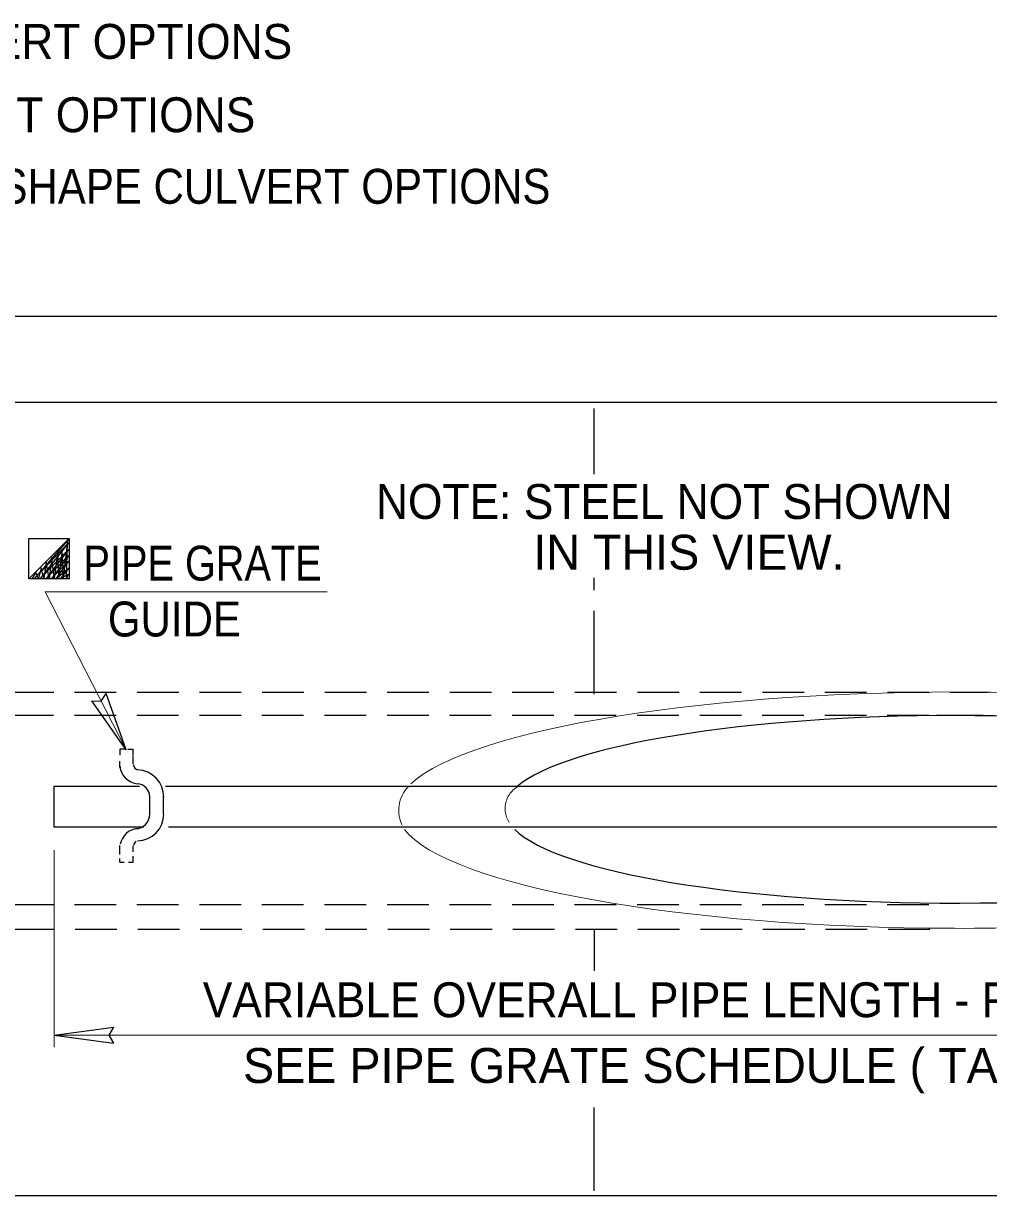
# Model space of a CAD drawing. Extents: x -1677 to -38, y -361 to 186.
# Drawn here: x -1484.07 to -1449.34, y -220.14 to -177.98 of the extents above; entities that cross this region are included whole.
import ezdxf

# ---------------------------------------------------------------- set-up
doc = ezdxf.new("R2010")
doc.units = 0
doc.header["$LTSCALE"] = 0.5
doc.linetypes.add('LONG_DASHED', pattern=[7.5, 6, -1.5])
doc.linetypes.add('MEDIUM_DASHED', pattern=[4.5, 3, -1.5])
doc.layers.add('1', color=7, linetype='Continuous', lineweight=25)
doc.layers.add('15', color=7, linetype='Continuous', lineweight=13)

msp = doc.modelspace()

# ---------------------------------------------------------------- linework, layer by layer
at = {"layer": '1'}
for p, q in [((-1419.4116, -188.5241), (-1499.1456, -188.5241)), ((-1486.6139, -191.6063), (-1425.7627, -191.6063)), ((-1457.0445, -191.6613), (-1457.0445, -191.6605)), ((-1480.3761, -204.103), (-1481.0873, -202.0753)), ((-1480.3761, -204.103), (-1481.6077, -202.3423)), ((-1479.5249, -206.4292), (-1479.5249, -205.8017)), ((-1479.0253, -206.402), (-1479.0253, -205.7745)), ((-1482.9595, -214.3684), (-1480.8307, -214.0759)), ((-1482.9595, -214.3684), (-1480.8307, -214.6609)), ((-1486.6139, -220.1351), (-1425.7627, -220.1351))]:
    msp.add_line(p, q, dxfattribs=at)
at = {"layer": '1', "linetype": 'MEDIUM_DASHED'}
for p, q in [((-1480.401, -204.0878), (-1480.5945, -204.0878)), ((-1480.5816, -204.3001), (-1480.5816, -204.0878)), ((-1480.3116, -204.0878), (-1480.1187, -204.0878)), ((-1480.1187, -204.3001), (-1480.1187, -204.0878)), ((-1480.1187, -204.6207), (-1480.1187, -204.3192)), ((-1480.5945, -204.7449), (-1480.5945, -204.5124)), ((-1480.6018, -207.8749), (-1480.6018, -207.5463)), ((-1480.1187, -207.7763), (-1480.1187, -207.5683)), ((-1480.6018, -208.1451), (-1480.6018, -208.0105)), ((-1480.6018, -208.1459), (-1480.447, -208.1459)), ((-1480.2924, -208.1459), (-1480.1187, -208.1459)), ((-1480.1187, -208.1451), (-1480.1187, -207.928))]:
    msp.add_line(p, q, dxfattribs=at)
at = {"layer": '1', "lineweight": 13}
for p, q in [((-1482.9595, -207.7137), (-1482.9595, -214.7951)), ((-1482.9595, -214.3684), (-1429.987, -214.3684))]:
    msp.add_line(p, q, dxfattribs=at)
at = {"layer": '1'}
for points in [[(-1483.8731, -197.962), (-1483.8731, -196.5128), (-1482.4237, -196.5128), (-1482.4237, -197.962), (-1483.8731, -197.962), (-1482.4237, -196.5128), (-1483.6799, -197.962), (-1482.4428, -196.6672), (-1483.4668, -197.9428), (-1482.4428, -196.8991), (-1483.2548, -197.9428), (-1482.4627, -197.1309), (-1482.4428, -197.1309), (-1483.0614, -197.9428), (-1482.4428, -197.3241), (-1482.9068, -197.962), (-1482.4428, -197.5757), (-1482.7327, -197.9428), (-1482.4627, -197.7878), (-1482.5202, -197.9428), (-1482.4818, -196.6282), (-1482.6362, -197.9232), (-1482.6749, -196.8991), (-1482.7907, -197.9041), (-1482.8295, -196.9766), (-1482.9649, -197.9232), (-1483.042, -197.1888), (-1483.1385, -197.9428), (-1483.2548, -197.3626), (-1483.3316, -197.9428), (-1483.4287, -197.5563), (-1483.5253, -197.9428), (-1483.6216, -197.7303), (-1483.757, -197.9428)], [(-1481.6077, -202.3423), (-1481.2697, -202.354), (-1481.0873, -202.0753)], [(-1479.8852, -205.4209), (-1482.9699, -205.4209), (-1482.9699, -206.8703), (-1479.7299, -206.8703)], [(-1480.8307, -214.0759), (-1480.9954, -214.3714), (-1480.8307, -214.6609)]]:
    msp.add_lwpolyline(points, dxfattribs=at)
at = {"layer": '1', "lineweight": 13}
msp.add_lwpolyline([(-1480.3761, -204.103), (-1483.2878, -198.4253), (-1473.1422, -198.4253)], dxfattribs=at)
for centre, start, end in [((-1450.1531, -253.5706), 77.47785, 89.37766), ((-1450.1531, -158.9842), 269.52912, 282.52215)]:
    msp.add_arc(centre, 51.5422, start, end, dxfattribs=at)
at = {"layer": '1'}
for centre, radius, start, end in [((-1479.8923, -204.6246), 0.708, 186.05669, 264.22165), ((-1479.8923, -204.6246), 0.2159, 186.05669, 252.45085), ((-1479.9831, -205.7912), 0.962, 358.9946, 88.96219), ((-1479.9831, -205.7912), 0.4596, 358.9946, 88.96219), ((-1480.0436, -206.4259), 0.5185, 271.03781, 1.0054), ((-1479.9831, -206.4191), 0.962, 271.03781, 1.0054), ((-1479.8923, -207.6399), 0.708, 95.77835, 168.97633), ((-1479.8961, -207.5791), 0.2159, 121.35944, 171.94331)]:
    msp.add_arc(centre, radius, start, end, dxfattribs=at)
at = {"layer": '1', "linetype": 'MEDIUM_DASHED', "lineweight": 13}
for centre, radius, start, end in [((-1469.3402, -206.2818), 1.2248, 135.6047, 207.99143), ((-1465.8274, -206.2198), 0.91, 119.13689, 226.7516)]:
    msp.add_arc(centre, radius, start, end, dxfattribs=at)
at = {"layer": '1', "lineweight": 13}
for centre, start_param, end_param in [((-1450.4059, -206.268), 4.6716527, 6.0591125), ((-1450.4056, -206.2817), 0.1637693, 1.5628191)]:
    msp.add_ellipse(centre, major_axis=(-20.2237, 0), ratio=0.209815, start_param=start_param, end_param=end_param, dxfattribs=at)
at = {"layer": '1'}
for centre, major_axis, ratio, start_param, end_param in [((-1450.5486, -206.1928), (16.1955, 0), 0.204868, 0.2310188, 2.906878), ((-1450.5349, -206.3014), (16.1817, 0), 0.205042, 3.3442412, 6.101177)]:
    msp.add_ellipse(centre, major_axis=major_axis, ratio=ratio, start_param=start_param, end_param=end_param, dxfattribs=at)
at = {"layer": '15', "linetype": 'LONG_DASHED', "lineweight": 25}
for p, q in [((-1463.5348, -194.1955), (-1463.5348, -191.8287)), ((-1463.5348, -202.1095), (-1463.5348, -197.9162)), ((-1463.5348, -210.5649), (-1463.5348, -212.0532)), ((-1463.5348, -219.9674), (-1463.5348, -216.4501))]:
    msp.add_line(p, q, dxfattribs=at)
at = {"layer": '15', "linetype": 'MEDIUM_DASHED', "lineweight": 25}
for p, q in [((-1486.7278, -202.0376), (-1449.3768, -202.0376)), ((-1486.7343, -202.8593), (-1449.5316, -202.8593)), ((-1486.7343, -209.6732), (-1450.9243, -209.6732)), ((-1486.707, -210.5503), (-1451.1302, -210.5503))]:
    msp.add_line(p, q, dxfattribs=at)
at = {"layer": '15', "lineweight": 25}
for p, q in [((-1433.7577, -205.4209), (-1478.9543, -205.4209)), ((-1461.3674, -205.4209), (-1461.7123, -205.4209)), ((-1478.8508, -206.8703), (-1434.1706, -206.8703))]:
    msp.add_line(p, q, dxfattribs=at)

# ---------------------------------------------------------------- texts
at = {"layer": '1'}
for s, width, p in [('NOTE: STEEL NOT SHOWN', 0.95, (-1471.3837, -195.8037)), ('PIPE GRATE', 0.85, (-1481.9053, -198.0213)), ('GUIDE', 0.9, (-1481.0278, -200.0305))]:
    msp.add_text(s, height=1.256, dxfattribs=dict(at, width=width)).set_placement(p)
for s, p in [('IN THIS VIEW.', (-1465.7214, -197.6292)), ('SEE PIPE GRATE SCHEDULE ( TABLE A ) -  L ( CD )', (-1476.1667, -216.0859))]:
    msp.add_text(s, height=1.256, dxfattribs=at).set_placement(p)
at = {"layer": '15'}
for s, width, p in [('ROUND SHAPE CULVERT OPTIONS', 0.95, (-1501.6135, -179.2597)), ('ARCH SHAPE CULVERT OPTIONS', 0.95, (-1501.6135, -181.8972)), ('HORIZONTAL ELLIPSE SHAPE CULVERT OPTIONS', 0.9, (-1501.646, -184.4695)), ('VARIABLE OVERALL PIPE LENGTH - FOR CROSS DRAIN', 0.95, (-1477.6141, -213.723))]:
    msp.add_text(s, height=1.256, dxfattribs=dict(at, width=width)).set_placement(p)

doc.saveas('drawing.dxf')
